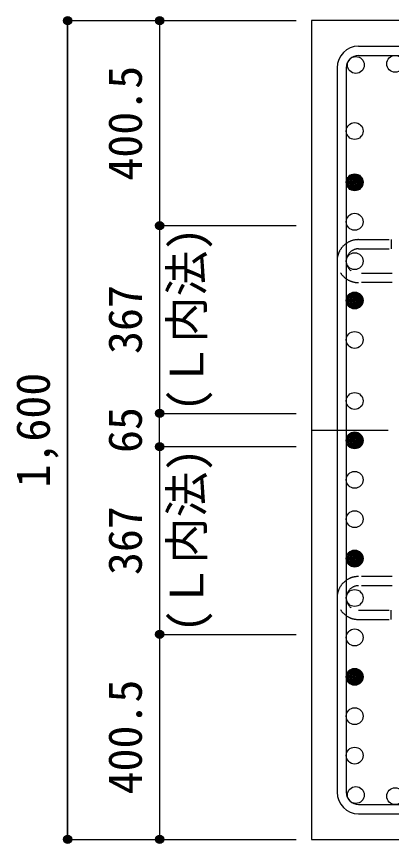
# Model space of a CAD drawing. Units: millimetres at full size, sheet at 1:30. Extents: x -5973 to 5954, y -4195 to 4201.
# Drawn here: x -825 to -91, y -2550 to -934 of the extents above; entities that cross this region are included whole.
import ezdxf
from ezdxf.enums import TextEntityAlignment as Align

# ---------------------------------------------------------------- set-up
doc = ezdxf.new("R2010")
doc.units = ezdxf.units.MM
doc.header["$LTSCALE"] = 30
doc.header["$PDMODE"] = 32
doc.header["$PDSIZE"] = 15
doc.linetypes.add('CHAIN1', pattern=[8, 5, -1, 1, -1])
doc.linetypes.add('DASHED2', pattern=[3, 2, -1])
for name, color, linetype in [('0-1_躯体線', 2, 'Continuous'), ('0-3_立上り筋', 4, 'Continuous'), ('0-4_フープ筋', 7, 'Continuous'), ('0-7_文字', 4, 'Continuous'), ('0-C', 7, 'DASHED2'), ('0-D_寸法', 4, 'Continuous')]:
    doc.layers.add(name, color=color, linetype=linetype)
doc.styles.add('ＭＳ ゴシック', font='')
doc.styles.get('ＭＳ ゴシック').set_extended_font_data('MS Gothic')

msp = doc.modelspace()

# ---------------------------------------------------------------- linework, layer by layer
at = {"layer": '0-1_躯体線'}
for p, q in [((-247.56, -942.16), (-247.56, -2542.16)), ((1752.44, -942.16), (-247.56, -942.16)), ((-247.56, -2542.16), (196.94, -2542.16))]:
    msp.add_line(p, q, dxfattribs=at)
at = {"layer": '0-3_立上り筋', "color": 3}
for centre in [(-160.87, -1028.86), (-83.87, -1026.66), (-163.06, -1157.86), (-163.06, -1258.16), (-163.06, -1335.16), (-163.06, -1412.16), (-163.06, -1489.16), (-163.06, -1566.16), (-163.06, -1685.47), (-163.06, -1762.47), (-163.06, -1839.47), (-163.06, -1916.47), (-163.06, -1993.47), (-163.06, -2070.47), (-163.06, -2147.47), (-163.06, -2224.47), (-163.06, -2301.47), (-163.06, -2378.47), (-160.87, -2455.47), (-83.87, -2457.66)]:
    msp.add_circle(centre, 16.5, dxfattribs=at)
at = {"layer": '0-3_立上り筋'}
for centre, radius in [((-163.06, -1258.16), 14.85), ((-163.06, -1258.16), 13.2), ((-163.06, -1258.16), 11.55), ((-163.06, -1258.16), 9.9), ((-163.06, -1258.16), 8.25), ((-163.06, -1258.16), 6.6), ((-163.06, -1258.16), 4.95), ((-163.06, -1258.16), 3.3), ((-163.06, -1258.16), 1.65), ((-163.06, -1489.16), 14.85), ((-163.06, -1489.16), 13.2), ((-163.06, -1489.16), 11.55), ((-163.06, -1489.16), 9.9), ((-163.06, -1489.16), 8.25), ((-163.06, -1489.16), 6.6), ((-163.06, -1489.16), 4.95), ((-163.06, -1489.16), 3.3), ((-163.06, -1489.16), 1.65), ((-163.06, -1762.47), 14.85), ((-163.06, -1762.47), 13.2), ((-163.06, -1762.47), 11.55), ((-163.06, -1762.47), 9.9), ((-163.06, -1762.47), 8.25), ((-163.06, -1762.47), 6.6), ((-163.06, -1762.47), 4.95), ((-163.06, -1762.47), 3.3), ((-163.06, -1762.47), 1.65), ((-163.06, -1993.47), 14.85), ((-163.06, -1993.47), 13.2), ((-163.06, -1993.47), 11.55), ((-163.06, -1993.47), 9.9), ((-163.06, -1993.47), 8.25), ((-163.06, -1993.47), 6.6), ((-163.06, -1993.47), 4.95), ((-163.06, -1993.47), 3.3), ((-163.06, -1993.47), 1.65), ((-163.06, -2224.47), 14.85), ((-163.06, -2224.47), 13.2), ((-163.06, -2224.47), 11.55), ((-163.06, -2224.47), 9.9), ((-163.06, -2224.47), 8.25), ((-163.06, -2224.47), 6.6), ((-163.06, -2224.47), 4.95), ((-163.06, -2224.47), 3.3), ((-163.06, -2224.47), 1.65)]:
    msp.add_circle(centre, radius, dxfattribs=at)
at = {"layer": '0-4_フープ筋'}
for p, q in [((-155.56, -992.16), (1260.44, -992.16)), ((-155.56, -1010.16), (1260.44, -1010.16)), ((-197.56, -1034.16), (-197.56, -2450.16)), ((-179.56, -1034.16), (-179.56, -2450.16)), ((-155.56, -2474.16), (1260.44, -2474.16)), ((-155.56, -2492.16), (1260.44, -2492.16))]:
    msp.add_line(p, q, dxfattribs=at)
for centre, radius, start, end in [((-155.56, -1034.16), 42, 90, 180), ((-155.56, -1034.16), 24, 90, 180), ((-155.56, -2450.16), 42, 180, 270), ((-155.56, -2450.16), 24, 180, 270)]:
    msp.add_arc(centre, radius, start, end, dxfattribs=at)
at = {"layer": '0-C'}
for p, q in [((-155.56, -1370.16), (-91.56, -1370.16)), ((-91.56, -1370.16), (-91.56, -1388.16)), ((-155.56, -1388.16), (-91.56, -1388.16)), ((1260.44, -1436.16), (-155.56, -1436.16)), ((1260.44, -1454.16), (-155.56, -1454.16)), ((1260.44, -2028.47), (-155.56, -2028.47)), ((1260.44, -2046.47), (-155.56, -2046.47)), ((-155.56, -2094.47), (-91.56, -2094.47)), ((-91.56, -2112.47), (-91.56, -2094.47)), ((-155.56, -2112.47), (-91.56, -2112.47))]:
    msp.add_line(p, q, dxfattribs=at)
for centre, radius in [((-155.56, -1412.16), 42), ((-155.56, -1412.16), 24), ((-155.56, -2070.47), 42), ((-155.56, -2070.47), 24)]:
    msp.add_arc(centre, radius, 90, 270, dxfattribs=at)
at = {"layer": '0-D_寸法'}
for p, q in [((-724.6, -942.16), (-544.6, -942.16)), ((-724.6, -942.16), (-544.6, -942.16)), ((-724.6, -942.16), (-724.6, -2542.16)), ((-724.6, -2542.16), (-724.6, -942.16)), ((-544.6, -942.16), (-277.56, -942.16)), ((-544.6, -942.16), (-544.6, -1342.66)), ((-544.6, -1342.66), (-544.6, -1709.66)), ((-544.6, -1342.66), (-277.56, -1342.66)), ((-544.6, -1774.66), (-544.6, -1709.66)), ((-544.6, -1709.66), (-277.56, -1709.66)), ((-544.6, -1774.66), (-277.56, -1774.66)), ((-544.6, -1774.66), (-544.6, -2141.66)), ((-544.6, -2141.66), (-544.6, -2542.16)), ((-544.6, -2141.66), (-277.56, -2141.66)), ((-724.6, -2542.16), (-544.6, -2542.16)), ((-544.6, -2542.16), (-277.56, -2542.16))]:
    msp.add_line(p, q, dxfattribs=at)
at = {"layer": '0-D_寸法', "linetype": 'CHAIN1'}
msp.add_line((-247.56, -1742.16), (1352.44, -1742.16), dxfattribs=at)
at = {"layer": '0-D_寸法'}
for centre, radius in [((-724.6, -942.16), 8), ((-724.6, -942.16), 7.2), ((-724.6, -942.16), 6.4), ((-724.6, -942.16), 5.6), ((-544.6, -942.16), 8), ((-544.6, -942.16), 7.2), ((-544.6, -942.16), 6.4), ((-544.6, -942.16), 5.6), ((-724.6, -942.16), 4.8), ((-724.6, -942.16), 4), ((-724.6, -942.16), 3.2), ((-724.6, -942.16), 2.4), ((-724.6, -942.16), 1.6), ((-724.6, -942.16), 0.8), ((-544.6, -942.16), 4.8), ((-544.6, -942.16), 4), ((-544.6, -942.16), 3.2), ((-544.6, -942.16), 2.4), ((-544.6, -942.16), 1.6), ((-544.6, -942.16), 0.8), ((-544.6, -1342.66), 8), ((-544.6, -1342.66), 7.2), ((-544.6, -1342.66), 6.4), ((-544.6, -1342.66), 5.6), ((-544.6, -1342.66), 4.8), ((-544.6, -1342.66), 4), ((-544.6, -1342.66), 3.2), ((-544.6, -1342.66), 2.4), ((-544.6, -1342.66), 1.6), ((-544.6, -1342.66), 0.8), ((-544.6, -1709.66), 8), ((-544.6, -1709.66), 7.2), ((-544.6, -1709.66), 6.4), ((-544.6, -1709.66), 5.6), ((-544.6, -1709.66), 4.8), ((-544.6, -1709.66), 4), ((-544.6, -1709.66), 3.2), ((-544.6, -1709.66), 2.4), ((-544.6, -1709.66), 1.6), ((-544.6, -1709.66), 0.8), ((-544.6, -1774.66), 8), ((-544.6, -1774.66), 7.2), ((-544.6, -1774.66), 6.4), ((-544.6, -1774.66), 5.6), ((-544.6, -1774.66), 4.8), ((-544.6, -1774.66), 4), ((-544.6, -1774.66), 3.2), ((-544.6, -1774.66), 2.4), ((-544.6, -1774.66), 1.6), ((-544.6, -1774.66), 0.8), ((-544.6, -2141.66), 8), ((-544.6, -2141.66), 7.2), ((-544.6, -2141.66), 6.4), ((-544.6, -2141.66), 5.6), ((-544.6, -2141.66), 4.8), ((-544.6, -2141.66), 4), ((-544.6, -2141.66), 3.2), ((-544.6, -2141.66), 2.4), ((-544.6, -2141.66), 1.6), ((-544.6, -2141.66), 0.8), ((-724.6, -2542.16), 8), ((-724.6, -2542.16), 7.2), ((-724.6, -2542.16), 6.4), ((-724.6, -2542.16), 5.6), ((-544.6, -2542.16), 8), ((-544.6, -2542.16), 7.2), ((-544.6, -2542.16), 6.4), ((-544.6, -2542.16), 5.6), ((-724.6, -2542.16), 4.8), ((-724.6, -2542.16), 4), ((-724.6, -2542.16), 3.2), ((-724.6, -2542.16), 2.4), ((-724.6, -2542.16), 1.6), ((-724.6, -2542.16), 0.8), ((-544.6, -2542.16), 4.8), ((-544.6, -2542.16), 4), ((-544.6, -2542.16), 3.2), ((-544.6, -2542.16), 2.4), ((-544.6, -2542.16), 1.6), ((-544.6, -2542.16), 0.8)]:
    msp.add_circle(centre, radius, dxfattribs=at)
at = {"layer": '0-D_寸法', "color": 7}
for p in [(-724.6, -942.16), (-544.6, -942.16), (-544.6, -942.16), (-544.6, -1342.66), (-544.6, -1342.66), (-544.6, -1709.66), (-544.6, -1709.66), (-544.6, -1709.66), (-544.6, -1774.66), (-544.6, -1774.66), (-544.6, -1774.66), (-544.6, -2141.66), (-544.6, -2141.66), (-724.6, -2542.16), (-544.6, -2542.16), (-544.6, -2542.16)]:
    msp.add_point(p, dxfattribs=at)

# ---------------------------------------------------------------- texts
at = {"layer": '0-7_文字', "style": 'ＭＳ ゴシック'}
for p in [(-439.04, -1706.22), (-439.04, -2138.11)]:
    msp.add_text('(Ｌ内法)', height=65.98, rotation=90, dxfattribs=at).set_placement(p, align=Align.BOTTOM_LEFT)
at = {"layer": '0-D_寸法', "style": 'ＭＳ ゴシック'}
for s, p in [('400.5', (-559.6, -1254.91)), ('367', (-559.6, -1593.66)), ('1,600', (-739.6, -1854.66)), ('65', (-559.6, -1787.16)), ('367', (-559.6, -2025.66)), ('400.5', (-559.6, -2454.41))]:
    msp.add_text(s, height=65.98, rotation=90, dxfattribs=at).set_placement(p, align=Align.BOTTOM_LEFT)

doc.saveas('drawing.dxf')
